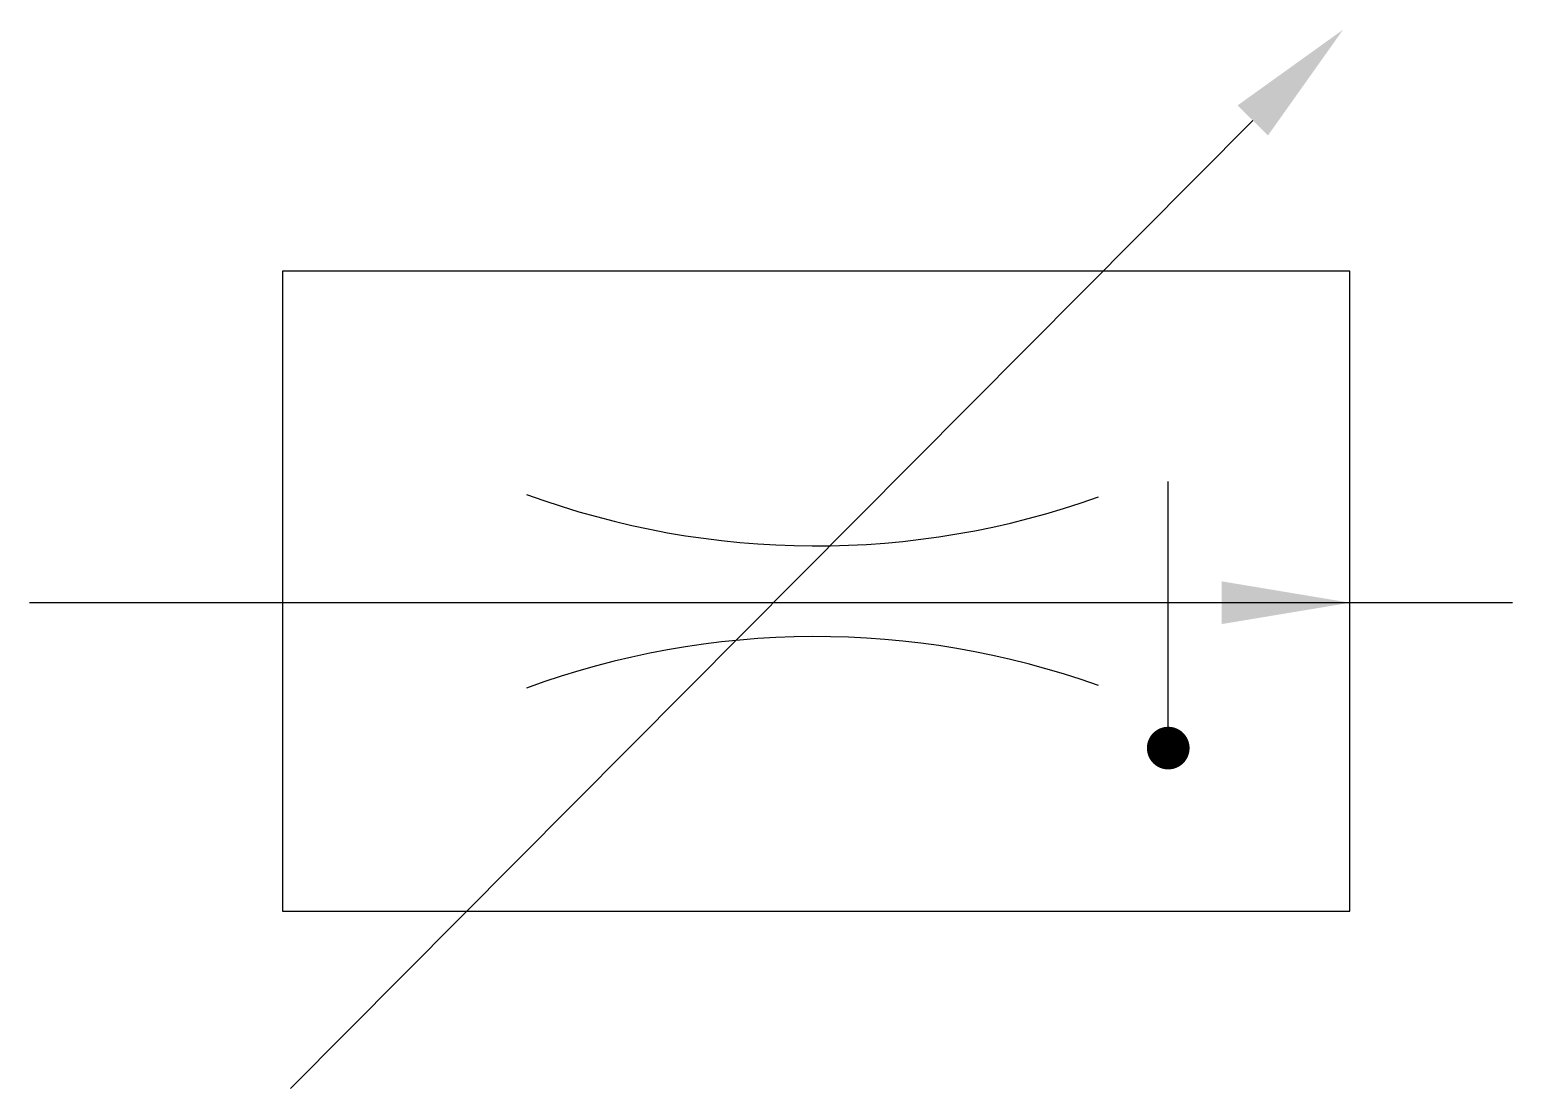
# Model space of a CAD drawing. Extents: x 0 to 20.8, y -6.8 to 8.1.
import ezdxf

# ---------------------------------------------------------------- set-up
doc = ezdxf.new("R2010")
doc.units = 0
doc.layers.add('2', color=1, linetype='CONTINUOUS')

msp = doc.modelspace()

# ---------------------------------------------------------------- linework, layer by layer
at = {"layer": '2', "color": 0}
for p, q in [((17.186, 6.78), (3.665, -6.828)), ((15.998, -2.044), (15.998, 1.702)), ((20.833, 0), (0, 0))]:
    msp.add_line(p, q, dxfattribs=at)
msp.add_lwpolyline([(3.551, 4.662), (3.551, -4.338), (18.551, -4.338), (18.551, 4.662)], close=True, dxfattribs=at)
at = {"layer": '2', "color": 0, "const_width": 0.3}
msp.add_lwpolyline([(15.848, -2.044, 1), (16.148, -2.044, 1)], format="xyb", close=True, dxfattribs=at)
at = {"layer": '2', "color": 0}
for centre, start, end in [((11.048, 12.582), 249.8055, 289.6878), ((11.048, -12.259), 70.3122, 110.1945)]:
    msp.add_arc(centre, 11.783, start, end, dxfattribs=at)
for points in [[(16.973, 6.992), (17.399, 6.569), (18.455, 8.057)], [(16.751, 0.3), (16.751, -0.3), (18.551, 0)]]:
    msp.add_solid(points, dxfattribs=at)

doc.saveas('drawing.dxf')
